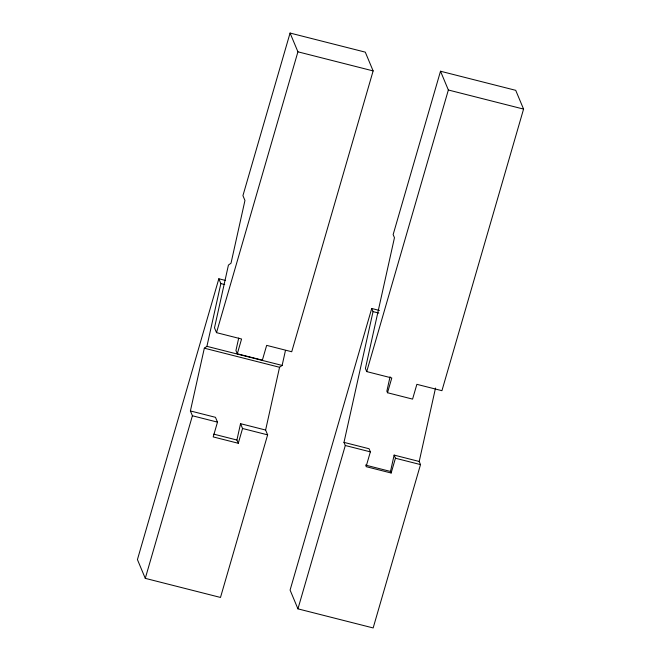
<?xml version="1.0" encoding="UTF-8"?>
<svg xmlns="http://www.w3.org/2000/svg" width="661" height="661" viewBox="0 0 661 661"><rect width="100%" height="100%" fill="white"/><g stroke="black" fill="none" stroke-linecap="round" stroke-linejoin="round"><path stroke-width="0.99" d="M285.453 350.487L282.131 365.426L279.553 367.276L265.615 430.038L267.631 434.864L220.493 597.445L145.28 578.358L192.409 415.769L190.393 410.944L204.332 348.19L206.918 346.339L220.857 283.577L218.841 278.76L225.591 280.471M238.712 338.035L235.936 350.537L237.299 353.792L262.367 360.154L266.656 345.373L291.724 351.743L373.135 70.909L365.285 52.145L290.072 33.05L242.934 195.639L244.95 200.457L231.011 263.218L228.433 265.069L214.495 327.823L216.511 332.648L241.579 339.01L237.299 353.792M190.393 410.944L215.469 417.314L217.486 422.131L213.197 436.913L238.274 443.275L236.911 440.019L240.538 423.676L265.615 430.038M435.516 388.04L419.206 461.469L420.512 464.592L373.159 627.95L297.937 608.855L345.298 445.506L343.984 442.374L373.035 311.62L371.722 308.489L379.439 310.447M390.056 376.762L386.85 391.18L387.511 392.741L412.58 399.112L416.868 384.33L441.936 390.692L523.57 109.09L515.72 90.326L440.507 71.231L393.146 234.589L394.46 237.712L365.409 368.474L366.723 371.598L391.791 377.96L387.511 392.741M343.984 442.374L369.061 448.736L370.367 451.868L366.087 466.649L391.155 473.012L390.502 471.45L394.13 455.099L419.206 461.469M218.841 278.76L137.43 559.586L145.28 578.358M216.511 332.648L297.921 51.814L290.072 33.05M238.274 443.275L242.554 428.493L240.538 423.676M371.722 308.489L290.088 590.091L297.937 608.855M366.723 371.598L448.356 90.003L440.507 71.231M391.155 473.012L395.443 458.23L394.13 455.099M297.921 51.814L373.135 70.909M448.356 90.003L523.57 109.09M373.035 311.62L378.819 313.091M220.857 283.577L224.715 284.56M206.918 346.339L282.131 365.426M204.332 348.19L279.553 367.276M345.298 445.506L370.367 451.868M395.443 458.23L420.512 464.592M192.409 415.769L217.486 422.131M242.554 428.493L267.631 434.864M365.426 465.08L390.502 471.45M213.767 434.145L236.911 440.019"/></g></svg>
